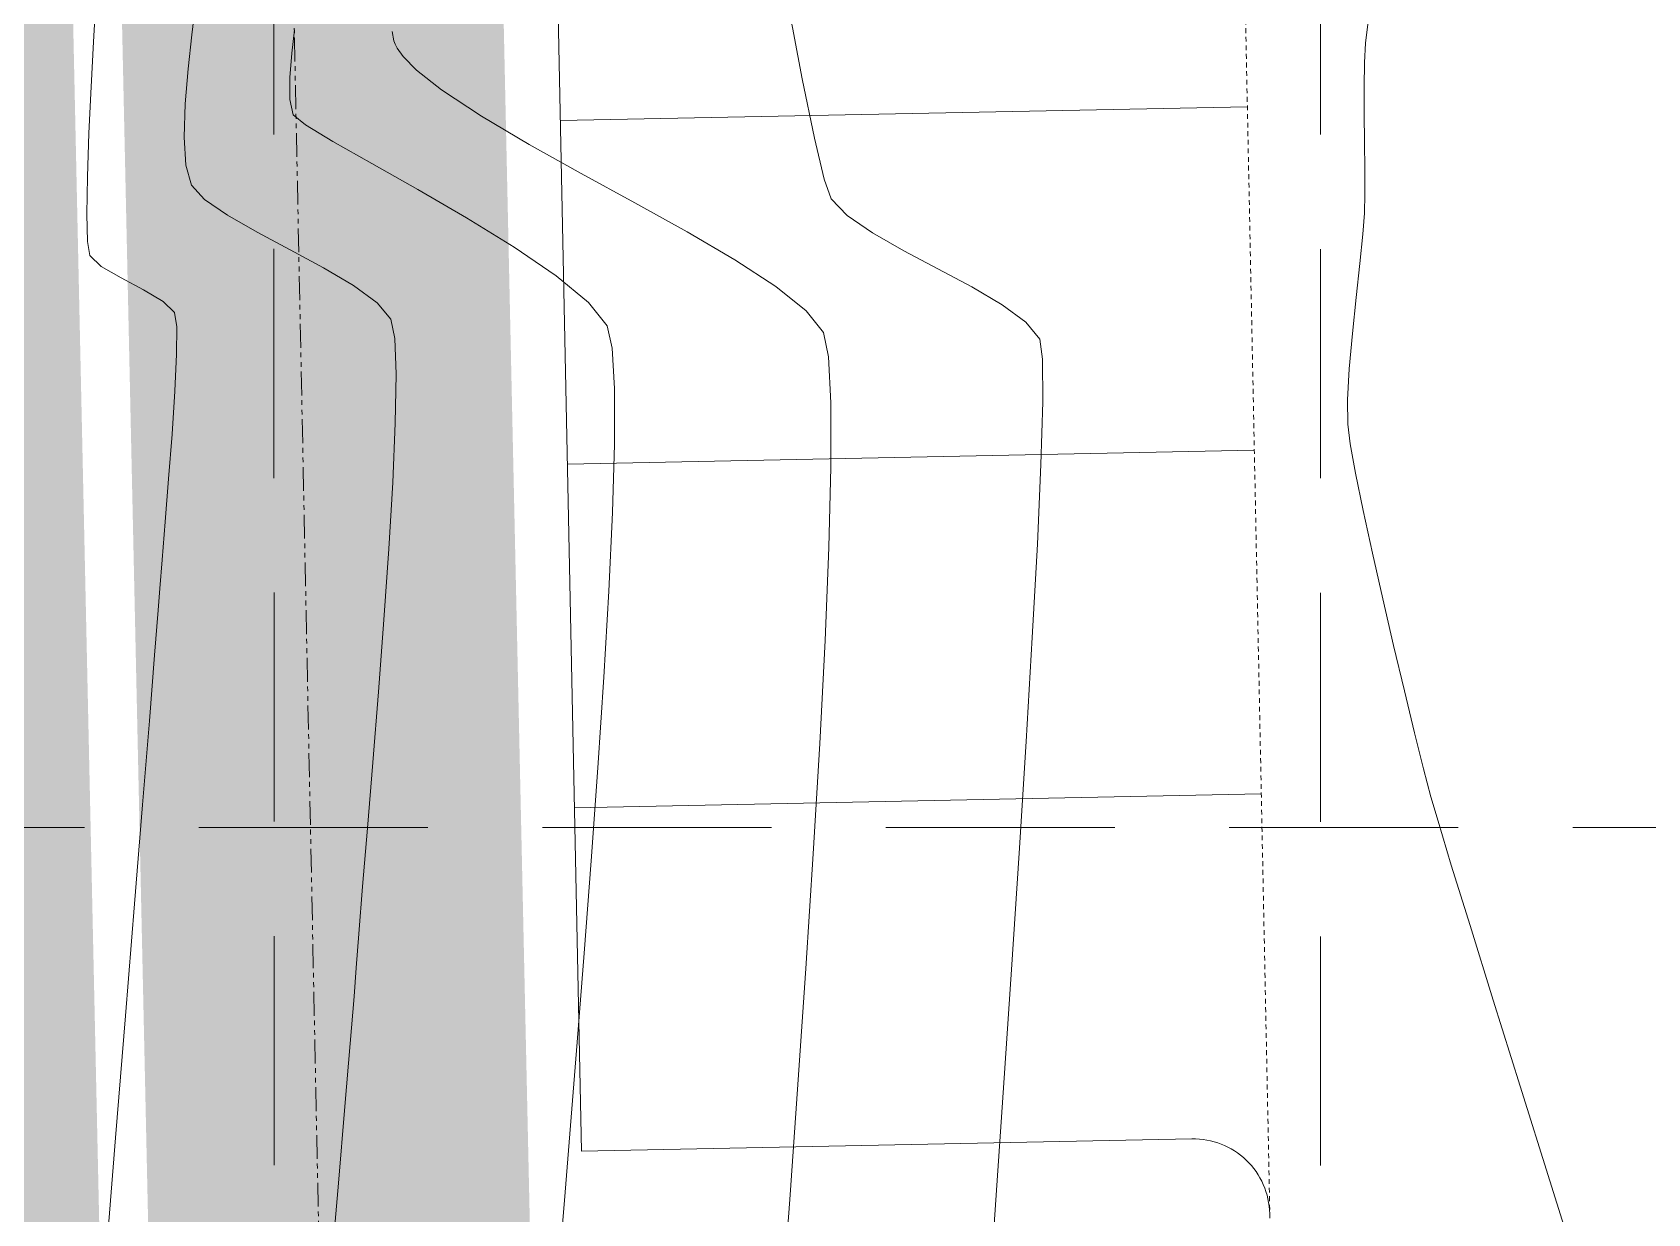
# Model space of a CAD drawing. Extents: x 2140663 to 2528301, y 336313 to 7007653.
# Drawn here: x 2527332.58 to 2527374.91, y 7007092.75 to 7007123.69 of the extents above; entities that cross this region are included whole.
import ezdxf

# ---------------------------------------------------------------- set-up
doc = ezdxf.new("R2010")
doc.units = 0
doc.header["$MEASUREMENT"] = 0
for name, pattern in [('HIDDEN', [0.375, 0.25, -0.125]), ('PHANTOM2', [1.25, 0.625, -0.125, 0.125, -0.125, 0.125, -0.125]), ('xdrc002pt$0$HIDDEN2', [0.1875, 0.125, -0.0625])]:
    doc.linetypes.add(name, pattern=pattern)
for name, color, linetype in [('1 EXISTING CONTOURS', 43, 'Continuous'), ('1 SILT FENCE', 200, 'Continuous'), ('GRID', 254, 'HIDDEN'), ('LIMITS OF DISTURBANCE', 1, 'HIDDEN'), ('xdrc002ar$0$xdrc002ar$0$C-PKNG-FACE-N', 1, 'Continuous'), ('xdrc002ar$0$xdrc002ar$0$C-PKNG-STRP-N', 6, 'Continuous'), ('xdrc002pt$0$V-ESMT-ACCS-N', 2, 'xdrc002pt$0$HIDDEN2'), ('xdrc002pt$0$v-prop-line', 3, 'PHANTOM2')]:
    doc.layers.add(name, color=color, linetype=linetype)

msp = doc.modelspace()

# ---------------------------------------------------------------- linework, layer by layer
at = {"layer": '1 EXISTING CONTOURS', "color": 43, "lineweight": 0, "extrusion": (0.9982962958889526, -0.0583481414819445, 0), "elevation": 2114175.721798017}
msp.add_lwpolyline([(7142651.699939176, 600.0000000000007), (7142650.636756222, 600.0000000000007)], dxfattribs=at)
at = {"layer": '1 EXISTING CONTOURS', "color": 43, "lineweight": 0}
for points, elevation in [([(2527336.854880891, 7007124.430672461), (2527336.76119042, 7007123.633283409)], 601), ([(2527339.383365283, 7007123.151035768), (2527339.331103839, 7007122.507889346)], 602), ([(2527342.053650292, 7007123.475452332), (2527342.085179658, 7007123.388203606)], 603), ([(2527367.514899284, 7007123.409955564), (2527367.491915089, 7007122.905596858)], 605), ([(2527367.483989619, 7007122.270054428), (2527367.485913536, 7007121.555709476)], 605), ([(2527344.35355463, 7007121.496744347), (2527345.60030562, 7007120.760879776)], 603), ([(2527367.485913536, 7007121.555709476), (2527367.492477503, 7007120.814943191)], 605), ([(2527334.065428164, 7007121.054783479), (2527334.026962206, 7007119.912566398)], 600), ([(2527339.7366585, 7007121.274155932), (2527340.45926183, 7007120.836049614)], 602), ([(2527336.560609045, 7007120.95267844), (2527336.606662329, 7007120.218641113)], 601), ([(2527367.492477503, 7007120.814943191), (2527367.498472183, 7007120.100136772)], 605), ([(2527341.476817922, 7007120.256931785), (2527342.679887875, 7007119.575906736)], 602), ([(2527334.026962206, 7007119.912566398), (2527334.012262506, 7007118.934398098)], 600), ([(2527346.964452916, 7007119.999948065), (2527348.369246501, 7007119.230522376)], 603), ([(2527367.498472183, 7007120.100136772), (2527367.49868824, 7007119.463671415)], 605), ([(2527336.752214347, 7007119.692174419), (2527337.091124927, 7007119.320040814)], 601), ([(2527367.49868824, 7007119.463671415), (2527367.487916335, 7007118.957928315)], 605), ([(2527334.02928406, 7007118.215777216), (2527334.085981866, 7007117.852202391)], 600), ([(2527349.73793636, 7007118.469175871), (2527350.993772475, 7007117.732481708)], 603), ([(2527334.085981866, 7007117.852202391), (2527334.386279095, 7007117.563780656)], 600), ([(2527350.993772475, 7007117.732481708), (2527352.06000483, 7007117.037013053)], 603), ([(2527334.386279095, 7007117.563780656), (2527334.904766505, 7007117.260377168)], 600), ([(2527334.904766505, 7007117.260377168), (2527335.49545071, 7007116.952002344)], 600), ([(2527340.211825196, 7007117.528391999), (2527340.999844892, 7007117.061704161)], 601), ([(2527346.307791919, 7007117.31243118), (2527347.158528333, 7007116.614820164)], 602), ([(2527367.367793227, 7007117.642928521), (2527367.271046237, 7007116.750378304)], 605), ([(2527357.196402437, 7007117.025893804), (2527357.993263024, 7007116.556596051)], 604), ([(2527336.012338324, 7007116.648666601), (2527336.309435958, 7007116.360380355)], 600), ([(2527341.617634497, 7007116.610307253), (2527341.978510037, 7007116.185601871)], 601), ([(2527336.309435958, 7007116.360380355), (2527336.363507599, 7007115.982691844)], 600), ([(2527336.363507599, 7007115.982691844), (2527336.361484438, 7007115.260968775)], 600), ([(2527342.078127211, 7007115.675256806), (2527342.112316195, 7007114.739722737)], 601), ([(2527367.173311973, 7007115.804965351), (2527367.092192703, 7007114.88456777)], 605), ([(2527347.774015, 7007115.425189218), (2527347.832757785, 7007114.367546481)], 602), ([(2527359.052846709, 7007115.135518064), (2527359.058687784, 7007114.012553143)], 604), ([(2527342.112316195, 7007114.739722737), (2527342.091130883, 7007113.457132497)], 601), ([(2527367.092192703, 7007114.88456777), (2527367.045290689, 7007114.067063673)], 605), ([(2527347.832757785, 7007114.367546481), (2527347.832112168, 7007112.907306015)], 602), ([(2527353.50859376, 7007113.991759976), (2527353.508126181, 7007112.303316639)], 603), ([(2527359.058687784, 7007114.012553143), (2527359.010948013, 7007112.371143483)], 604), ([(2527367.050208195, 7007113.430331167), (2527367.117287981, 7007112.916838707)], 605), ([(2527336.242761584, 7007113.172788554), (2527336.152865828, 7007112.000016202)], 600), ([(2527336.060483144, 7007110.870578886), (2527335.979015499, 7007109.881319008)], 600), ([(2527367.69711551, 7007110.055163757), (2527367.967364952, 7007108.856480531)], 605), ([(2527335.979015499, 7007109.881319008), (2527335.921864861, 7007109.129078965)], 600), ([(2527335.921864861, 7007109.129078965), (2527335.878645786, 7007108.559891631)], 600), ([(2527368.251489965, 7007107.633205327), (2527368.534723811, 7007106.44402043)], 605), ([(2527335.785190168, 7007107.37964349), (2527335.647170648, 7007105.657566139)], 600), ([(2527368.534723811, 7007106.44402043), (2527368.802299755, 7007105.347608122)], 605), ([(2527353.213910463, 7007105.065874056), (2527353.044047692, 7007102.177436479)], 603), ([(2527358.623168781, 7007105.123964285), (2527358.438030779, 7007102.196493891)], 604), ([(2527368.802299755, 7007105.347608122), (2527369.039451058, 7007104.402650691)], 605), ([(2527341.506476235, 7007104.572987988), (2527341.364176953, 7007102.848850274)], 601), ([(2527369.039451058, 7007104.402650691), (2527369.231410984, 7007103.66783042)], 605), ([(2527335.470259863, 7007103.462891181), (2527335.260130456, 7007100.864850209)], 600), ([(2527341.364176953, 7007102.848850274), (2527341.236880644, 7007101.324586238)], 601), ([(2527347.228547564, 7007101.996517013), (2527347.045865236, 7007099.578317742)], 602), ([(2527358.438030779, 7007102.196493891), (2527358.237774507, 7007099.144437877)], 604), ([(2527370.25552759, 7007100.300004494), (2527370.86397835, 7007098.34603478)], 605), ([(2527347.045865236, 7007099.578317742), (2527346.861892404, 7007097.243396598)], 602), ([(2527340.909901023, 7007097.211014288), (2527340.770801267, 7007095.55998415)], 601), ([(2527340.770801267, 7007095.55998415), (2527340.599482103, 7007093.55098402)], 601), ([(2527372.348499604, 7007093.611509734), (2527373.180237395, 7007090.971106398)], 605), ([(2527346.523274029, 7007093.101032048), (2527346.385227884, 7007091.432410317)], 602), ([(2527352.427503331, 7007093.126193034), (2527352.212149989, 7007090.228549122)], 603), ([(2527357.822677211, 7007092.981656277), (2527357.623221216, 7007090.028474339)], 604)]:
    msp.add_lwpolyline(points, dxfattribs=dict(at, elevation=elevation))
at = {"layer": '1 EXISTING CONTOURS', "color": 43, "lineweight": 0, "extrusion": (0.9823565619252718, 0.1870176067710195, 0), "elevation": 3793216.842043115}
msp.add_lwpolyline([(6410835.264527373, 604), (6410833.278987382, 604)], dxfattribs=at)
at = {"layer": '1 EXISTING CONTOURS', "color": 43, "lineweight": 0, "extrusion": (0.9941400913580547, -0.1080993929427856, 0), "elevation": 1755060.987629431}
msp.add_lwpolyline([(7239266.098596225, 601), (7239265.196720575, 601)], dxfattribs=at)
at = {"layer": '1 EXISTING CONTOURS', "color": 43, "lineweight": 0, "extrusion": (0.9936098816184593, -0.112868964512622, 0), "elevation": 1720302.651245421}
msp.add_lwpolyline([(7247605.593600823, 602.0000000000007), (7247604.983759026, 602.0000000000007)], dxfattribs=at)
at = {"layer": '1 EXISTING CONTOURS', "color": 43, "lineweight": 0, "extrusion": (0.9820023827977592, 0.1888685261750182, 0), "elevation": 3805281.002364624}
msp.add_lwpolyline([(6403676.825124938, 603.0000000000007), (6403676.580639233, 603.0000000000007)], dxfattribs=at)
at = {"layer": '1 EXISTING CONTOURS', "color": 43, "lineweight": 0, "extrusion": (0.9930475410765115, -0.1177139803162497, 0), "elevation": 1684959.708914347}
msp.add_lwpolyline([(7255913.663900157, 605.0000000000007), (7255913.162176818, 605.0000000000007)], dxfattribs=at)
at = {"layer": '1 EXISTING CONTOURS', "color": 43, "lineweight": 0, "extrusion": (0.9986254680786475, -0.05241349544442019, 0), "elevation": 2156592.447337987}
msp.add_lwpolyline([(7129958.353137761, 600), (7129957.167689592, 600)], dxfattribs=at)
at = {"layer": '1 EXISTING CONTOURS', "color": 43, "lineweight": 0, "extrusion": (0.8855815863664562, 0.4644838575114005, 0), "elevation": 5492863.314495277}
msp.add_lwpolyline([(5031469.845015694, 603.0000000000007), (5031469.725922888, 603.0000000000007)], dxfattribs=at)
at = {"layer": '1 EXISTING CONTOURS', "color": 43, "lineweight": 0, "extrusion": (0.812018162637756, 0.5836321645920509, 0), "elevation": 6141830.250350089}
msp.add_lwpolyline([(4214873.209301922, 603), (4214872.936690257, 603)], dxfattribs=at)
at = {"layer": '1 EXISTING CONTOURS', "color": 43, "lineweight": 0, "extrusion": (0.9966457844197218, -0.08183630244822576, 0), "elevation": 1945422.416112405}
msp.add_lwpolyline([(7190447.22403523, 601.0000000000007), (7190446.301842647, 601.0000000000007)], dxfattribs=at)
at = {"layer": '1 EXISTING CONTOURS', "color": 43, "lineweight": 0, "extrusion": (0.7126031540857947, 0.7015673487178384, 0), "elevation": 6716960.842456406}
msp.add_lwpolyline([(3220197.158166989, 603), (3220196.658391291, 603)], dxfattribs=at)
at = {"layer": '1 EXISTING CONTOURS', "color": 43, "lineweight": 0, "extrusion": (0.9999222535895734, -0.01246943368195941, 0), "elevation": 2439796.143792085}
msp.add_lwpolyline([(7038092.968273905, 605), (7038092.332682061, 605)], dxfattribs=at)
at = {"layer": '1 EXISTING CONTOURS', "color": 43, "lineweight": 0, "extrusion": (0.999999964906459, -0.0002649284449195525, 0), "elevation": 2525482.856341178}
msp.add_lwpolyline([(7007791.82606338, 602.0000000000007), (7007791.251254029, 602.0000000000007)], dxfattribs=at)
at = {"layer": '1 EXISTING CONTOURS', "color": 43, "lineweight": 0, "extrusion": (0.6200401330514781, 0.78457009464133, 0), "elevation": 7064632.797119386}
msp.add_lwpolyline([(2361819.832178618, 603.0000000000007), (2361819.002778702, 603.0000000000007)], dxfattribs=at)
at = {"layer": '1 EXISTING CONTOURS', "color": 43, "lineweight": 0, "extrusion": (0.9794700753106028, 0.2015896117637067, 0), "elevation": 3888029.495822544}
msp.add_lwpolyline([(6353778.716743724, 604), (6353777.133010224, 604)], dxfattribs=at)
at = {"layer": '1 EXISTING CONTOURS', "color": 43, "lineweight": 0, "extrusion": (0.9989967021619199, -0.044783803652752, 0), "elevation": 2210992.863135726}
msp.add_lwpolyline([(7113275.669912304, 600), (7113274.457929096, 600)], dxfattribs=at)
at = {"layer": '1 EXISTING CONTOURS', "color": 43, "lineweight": 0, "extrusion": (0.9770061905682498, 0.2132109368473318, 0), "elevation": 3963221.203961766}
msp.add_lwpolyline([(6307145.120202443, 602.0000000000007), (6307144.709832918, 602.0000000000007)], dxfattribs=at)
at = {"layer": '1 EXISTING CONTOURS', "color": 43, "lineweight": 0, "extrusion": (-0.5505688285975059, -0.8347897729229619, 0), "elevation": -7240950.383309911}
msp.add_lwpolyline([(-1748102.716222792, 603), (-1748101.455300939, 603)], dxfattribs=at)
at = {"layer": '1 EXISTING CONTOURS', "color": 43, "lineweight": 0, "extrusion": (0.9994904942555503, -0.03191789298803977, 0), "elevation": 2302396.331391417}
msp.add_lwpolyline([(7084218.90754306, 601), (7084218.042187278, 601)], dxfattribs=at)
at = {"layer": '1 EXISTING CONTOURS', "color": 43, "lineweight": 0, "extrusion": (-0.6297740459089765, -0.7767783796549943, 0), "elevation": -7034633.280726835}
msp.add_lwpolyline([(-2449720.659176451, 602), (-2449720.249520775, 602)], dxfattribs=at)
at = {"layer": '1 EXISTING CONTOURS', "color": 43, "lineweight": 0, "extrusion": (-0.4946297425657237, -0.8691038014928746, 0), "elevation": -7340013.116871269}
msp.add_lwpolyline([(-1269409.174450936, 602), (-1269408.003640165, 602)], dxfattribs=at)
at = {"layer": '1 EXISTING CONTOURS', "color": 43, "lineweight": 0, "extrusion": (0.487145104173546, 0.8733210449083116, 0), "elevation": 7350650.060433688}
msp.add_lwpolyline([(1206300.472512067, 603.0000000000007), (1206298.910489368, 603.0000000000007)], dxfattribs=at)
at = {"layer": '1 EXISTING CONTOURS', "color": 43, "lineweight": 0, "extrusion": (0.972881654120056, 0.2313034523664179, 0), "elevation": 4079586.703456783}
msp.add_lwpolyline([(6232513.902537916, 604), (6232512.799453987, 604)], dxfattribs=at)
at = {"layer": '1 EXISTING CONTOURS', "color": 43, "lineweight": 0, "extrusion": (0.9638423617557998, 0.2664730787246659, 0), "elevation": 4303162.98157246}
msp.add_lwpolyline([(6080292.134091008, 601.0000000000007), (6080291.587874412, 601.0000000000007)], dxfattribs=at)
at = {"layer": '1 EXISTING CONTOURS', "color": 43, "lineweight": 0, "extrusion": (0.9448504256669712, 0.3275021726904166, 0), "elevation": 4682817.847569581}
msp.add_lwpolyline([(5792966.465711931, 604), (5792965.919212846, 604)], dxfattribs=at)
at = {"layer": '1 EXISTING CONTOURS', "color": 43, "lineweight": 0, "extrusion": (0.5026906996279081, 0.8644663443463859, 0), "elevation": 7327890.704134402}
msp.add_lwpolyline([(1337611.154595699, 602), (1337609.674902562, 602)], dxfattribs=at)
at = {"layer": '1 EXISTING CONTOURS', "color": 43, "lineweight": 0, "extrusion": (0.9997195947878463, 0.02367977612277529, 0), "elevation": 2692552.342264823}
msp.add_lwpolyline([(6945307.398128862, 600.0000000000003), (6945306.67930642, 600.0000000000003)], dxfattribs=at)
at = {"layer": '1 EXISTING CONTOURS', "color": 43, "lineweight": 0, "extrusion": (-0.5664374089727221, -0.8241047637990389, 0), "elevation": -7206178.685651382}
msp.add_lwpolyline([(-1886303.975484564, 601.0000000000003), (-1886303.244873151, 601.0000000000003)], dxfattribs=at)
at = {"layer": '1 EXISTING CONTOURS', "color": 43, "lineweight": 0, "extrusion": (0.4861128344973892, 0.8738960533936023, 0), "elevation": 7352070.320748691}
msp.add_lwpolyline([(1197610.825375123, 603), (1197609.259182149, 603)], dxfattribs=at)
at = {"layer": '1 EXISTING CONTOURS', "color": 43, "lineweight": 0, "extrusion": (0.718403285366018, 0.6956268536904765, 0), "elevation": 6689999.441878998}
msp.add_lwpolyline([(3275842.578991909, 604), (3275841.973075748, 604)], dxfattribs=at)
at = {"layer": '1 EXISTING CONTOURS', "color": 43, "lineweight": 0, "extrusion": (0.997134904440864, -0.07564378590280423, 0), "elevation": 1990081.33230139}
msp.add_lwpolyline([(7178222.537673268, 605.0000000000007), (7178221.982893353, 605.0000000000007)], dxfattribs=at)
at = {"layer": '1 EXISTING CONTOURS', "color": 43, "lineweight": 0, "extrusion": (-0.4954990498734729, -0.8686084800268105, 0), "elevation": -7338736.32817986}
msp.add_lwpolyline([(-1276753.808143289, 601.0000000000003), (-1276752.911759983, 601.0000000000003)], dxfattribs=at)
at = {"layer": '1 EXISTING CONTOURS', "color": 43, "lineweight": 0, "extrusion": (0.5245395988150412, 0.8513860518442593, 0), "elevation": 7291455.223585773}
msp.add_lwpolyline([(1523765.906094544, 602.0000000000007), (1523764.44285589, 602.0000000000007)], dxfattribs=at)
at = {"layer": '1 EXISTING CONTOURS', "color": 43, "lineweight": 0, "extrusion": (-0.566358306970044, -0.82415912791525, 0), "elevation": -7206368.895521661}
msp.add_lwpolyline([(-1885598.182690059, 604), (-1885597.379616957, 604)], dxfattribs=at)
at = {"layer": '1 EXISTING CONTOURS', "color": 43, "lineweight": 0, "extrusion": (-0.4705141443136915, -0.8823924523706868, 0), "elevation": -7372176.942234544}
msp.add_lwpolyline([(-1066843.955140422, 601), (-1066842.970966131, 601)], dxfattribs=at)
at = {"layer": '1 EXISTING CONTOURS', "color": 43, "lineweight": 0, "extrusion": (0.495869790483302, 0.8683968855805774, 0), "elevation": 7338198.627132372}
msp.add_lwpolyline([(1279871.495546735, 604.0000000000007), (1279870.551760336, 604.0000000000007)], dxfattribs=at)
at = {"layer": '1 EXISTING CONTOURS', "color": 43, "lineweight": 0, "extrusion": (0.994778368731596, -0.1020587923880392, 0), "elevation": 1799032.422560605}
msp.add_lwpolyline([(7228469.885628876, 605), (7228469.119820733, 605)], dxfattribs=at)
at = {"layer": '1 EXISTING CONTOURS', "color": 43, "lineweight": 0, "extrusion": (-0.4750962584051417, -0.8799338300403247, 0), "elevation": -7366529.642655676}
msp.add_lwpolyline([(-1105164.158028031, 601.0000000000007), (-1105163.167537853, 601.0000000000007)], dxfattribs=at)
at = {"layer": '1 EXISTING CONTOURS', "color": 43, "lineweight": 0, "extrusion": (0.5633830530093978, 0.8261958215712605, 0), "elevation": 7213115.123686122}
msp.add_lwpolyline([(1859609.520119388, 602), (1859608.185111249, 602)], dxfattribs=at)
at = {"layer": '1 EXISTING CONTOURS', "color": 43, "lineweight": 0, "extrusion": (-0.4687785148862013, -0.8833157442166915, 0), "elevation": -7374267.547591158}
msp.add_lwpolyline([(-1052333.529378654, 604), (-1052332.516541531, 604)], dxfattribs=at)
at = {"layer": '1 EXISTING CONTOURS', "color": 43, "lineweight": 0, "extrusion": (0.4722277991323305, 0.8814765485970886, 0), "elevation": 7370097.658079147}
msp.add_lwpolyline([(1081150.359202215, 604.0000000000007), (1081149.352843678, 604.0000000000007)], dxfattribs=at)
at = {"layer": '1 EXISTING CONTOURS', "color": 43, "lineweight": 0, "extrusion": (-0.5061325445262519, -0.8624557074838, 0), "elevation": -7322494.753444897}
msp.add_lwpolyline([(-1366815.009932118, 600.0000000000007), (-1366814.410611355, 600.0000000000007)], dxfattribs=at)
at = {"layer": '1 EXISTING CONTOURS', "color": 43, "lineweight": 0, "extrusion": (-0.5899614420956344, -0.8074314192799533, 0), "elevation": -7148800.215128485}
msp.add_lwpolyline([(-2093274.356146733, 601.0000000000003), (-2093273.591017225, 601.0000000000003)], dxfattribs=at)
at = {"layer": '1 EXISTING CONTOURS', "color": 43, "lineweight": 0, "extrusion": (-0.6233631793846539, -0.7819324437491105, 0), "elevation": -7054550.363936609}
msp.add_lwpolyline([(-2391760.182018908, 603), (-2391759.159067902, 603)], dxfattribs=at)
at = {"layer": '1 EXISTING CONTOURS', "color": 43, "lineweight": 0, "extrusion": (0.7771781585065127, 0.6292806289251451, 0), "elevation": 6373641.76089759}
msp.add_lwpolyline([(3855367.377715437, 602.0000000000003), (3855366.600549001, 602.0000000000003)], dxfattribs=at)
at = {"layer": '1 EXISTING CONTOURS', "color": 43, "lineweight": 0, "extrusion": (0.7767243490271021, 0.6298406827352648, 0), "elevation": 6376423.481822431}
msp.add_lwpolyline([(3850768.273054982, 603), (3850767.54783224, 603)], dxfattribs=at)
at = {"layer": '1 EXISTING CONTOURS', "color": 43, "lineweight": 0, "extrusion": (0.5908621821764923, 0.8067725092450992, 0), "elevation": 7146469.265978468}
msp.add_lwpolyline([(2101237.229409904, 604), (2101236.455967101, 604)], dxfattribs=at)
at = {"layer": '1 EXISTING CONTOURS', "color": 43, "lineweight": 0, "extrusion": (0.9946990147987352, -0.1028293244090685, 0), "elevation": 1793432.653047392}
msp.add_lwpolyline([(7229859.59719629, 605), (7229858.646745008, 605)], dxfattribs=at)
at = {"layer": '1 EXISTING CONTOURS', "color": 43, "lineweight": 0, "extrusion": (0.9814769796249849, 0.1915801097875699, 0), "elevation": 3822952.059679331}
msp.add_lwpolyline([(6393134.776012183, 601.0000000000003), (6393134.25603558, 601.0000000000003)], dxfattribs=at)
at = {"layer": '1 EXISTING CONTOURS', "color": 43, "lineweight": 0, "extrusion": (0.9774805607752367, 0.2110254802305378, 0), "elevation": 3949113.217049595}
msp.add_lwpolyline([(6315984.936635826, 602.0000000000007), (6315984.337509675, 602.0000000000007)], dxfattribs=at)
at = {"layer": '1 EXISTING CONTOURS', "color": 43, "lineweight": 0, "extrusion": (0.7654653966716402, 0.6434770598073631, 0), "elevation": 6443524.031987033}
msp.add_lwpolyline([(3737407.612592663, 604.0000000000007), (3737407.039958636, 604.0000000000007)], dxfattribs=at)
at = {"layer": '1 EXISTING CONTOURS', "color": 43, "lineweight": 0, "extrusion": (0.9798954477892318, 0.1995116823695819, 0), "elevation": 3874543.478956239}
msp.add_lwpolyline([(6362004.397723417, 603), (6362003.742652758, 603)], dxfattribs=at)
at = {"layer": '1 EXISTING CONTOURS', "color": 43, "lineweight": 0, "extrusion": (0.9919503428803442, 0.1266274743472675, 0), "elevation": 3394307.9711242}
msp.add_lwpolyline([(6630677.697663303, 604.0000000000003), (6630677.167648514, 604.0000000000003)], dxfattribs=at)
at = {"layer": '1 EXISTING CONTOURS', "color": 43, "lineweight": 0, "extrusion": (0.9989367603871843, -0.04610150482530271, 0), "elevation": 2201610.639334994}
msp.add_lwpolyline([(7116179.027915888, 600.0000000000007), (7116178.057969368, 600.0000000000007)], dxfattribs=at)
at = {"layer": '1 EXISTING CONTOURS', "color": 43, "lineweight": 0, "extrusion": (0.9987054210229793, 0.05086729813262831, 0), "elevation": 2880514.606342201}
msp.add_lwpolyline([(6869484.288831242, 603), (6869483.084888473, 603)], dxfattribs=at)
at = {"layer": '1 EXISTING CONTOURS', "color": 43, "lineweight": 0, "extrusion": (0.9978211521060563, -0.06597687784172955, 0), "elevation": 2059522.111687512}
msp.add_lwpolyline([(7158592.61527208, 600), (7158591.493563055, 600)], dxfattribs=at)
at = {"layer": '1 EXISTING CONTOURS', "color": 43, "lineweight": 0, "extrusion": (0.9999701787150431, 0.007722802639243404, 0), "elevation": 2581406.234968439}
msp.add_lwpolyline([(6987386.749030649, 605), (6987386.112279151, 605)], dxfattribs=at)
at = {"layer": '1 EXISTING CONTOURS', "color": 43, "lineweight": 0, "extrusion": (0.9990825577150673, -0.04282572672494215, 0), "elevation": 2224938.67458217}
msp.add_lwpolyline([(7108920.096686817, 601.0000000000007), (7108918.543748512, 601.0000000000007)], dxfattribs=at)
at = {"layer": '1 EXISTING CONTOURS', "color": 43, "lineweight": 0, "extrusion": (0.9995841957413275, -0.02883462543824206, 0), "elevation": 2324249.474034791}
msp.add_lwpolyline([(7077074.448009266, 602.0000000000007), (7077072.65383588, 602.0000000000007)], dxfattribs=at)
at = {"layer": '1 EXISTING CONTOURS', "color": 43, "lineweight": 0, "extrusion": (0.9839793624746296, 0.1782824002082696, 0), "elevation": 3736121.994152745}
msp.add_lwpolyline([(6444269.424821138, 605), (6444268.639425013, 605)], dxfattribs=at)
at = {"layer": '1 EXISTING CONTOURS', "color": 43, "lineweight": 0, "extrusion": (0.9996642656203361, -0.02591053920231186, 0), "elevation": 2344946.930633853}
msp.add_lwpolyline([(7070244.866964654, 603.0000000000003), (7070242.766181086, 603.0000000000003)], dxfattribs=at)
at = {"layer": '1 EXISTING CONTOURS', "color": 43, "lineweight": 0, "extrusion": (0.998989479541272, -0.04494463000024231, 0), "elevation": 2209872.990069736}
msp.add_lwpolyline([(7113622.756360675, 604.0000000000007), (7113620.673172992, 604.0000000000007)], dxfattribs=at)
at = {"layer": '1 EXISTING CONTOURS', "color": 43, "lineweight": 0, "extrusion": (0.9798957938738947, 0.1995099825779403, 0), "elevation": 3874545.366789081}
msp.add_lwpolyline([(6362004.71965888, 605.0000000000003), (6362003.726234459, 605.0000000000003)], dxfattribs=at)
at = {"layer": '1 EXISTING CONTOURS', "color": 43, "lineweight": 0, "extrusion": (0.996671455855721, -0.08152305859349086, 0), "elevation": 1947682.60076511}
msp.add_lwpolyline([(7189824.691675771, 600.0000000000007), (7189823.558466518, 600.0000000000007)], dxfattribs=at)
at = {"layer": '1 EXISTING CONTOURS', "color": 43, "lineweight": 0, "extrusion": (0.9982983473033044, -0.05831303260413698, 0), "elevation": 2114435.421240305}
msp.add_lwpolyline([(7142565.21263245, 601), (7142563.467358527, 601)], dxfattribs=at)
at = {"layer": '1 EXISTING CONTOURS', "color": 43, "lineweight": 0, "extrusion": (0.9989460828719793, -0.04589905788498079, 0), "elevation": 2203064.366641238}
msp.add_lwpolyline([(7115729.081524834, 602), (7115727.022151007, 602)], dxfattribs=at)
at = {"layer": '1 EXISTING CONTOURS', "color": 43, "lineweight": 0, "extrusion": (0.9773348903253851, 0.2116991075859026, 0), "elevation": 3953483.57650668}
msp.add_lwpolyline([(6313252.792516692, 605), (6313251.651240584, 605)], dxfattribs=at)
at = {"layer": '1 EXISTING CONTOURS', "color": 43, "lineweight": 0, "extrusion": (0.9976650339209042, -0.06829699914052596, 0), "elevation": 2042876.068391333}
msp.add_lwpolyline([(7163358.667903923, 601), (7163356.808600777, 601)], dxfattribs=at)
at = {"layer": '1 EXISTING CONTOURS', "color": 43, "lineweight": 0, "extrusion": (0.9991483590796516, -0.04126204731274766, 0), "elevation": 2236073.343340738}
msp.add_lwpolyline([(7105426.439238258, 603.0000000000003), (7105423.999871851, 603.0000000000003)], dxfattribs=at)
at = {"layer": '1 EXISTING CONTOURS', "color": 43, "lineweight": 0, "extrusion": (0.9985461319525777, -0.05390382511979432, 0), "elevation": 2145974.4232751}
msp.add_lwpolyline([(7133157.189399584, 604), (7133154.743860419, 604)], dxfattribs=at)
at = {"layer": '1 EXISTING CONTOURS', "color": 43, "lineweight": 0, "extrusion": (0.9983624437586921, -0.05720516490818414, 0), "elevation": 2122366.182760869}
msp.add_lwpolyline([(7140211.862655578, 602.0000000000007), (7140209.607393823, 602.0000000000007)], dxfattribs=at)
at = {"layer": '1 EXISTING CONTOURS', "color": 43, "lineweight": 0, "extrusion": (0.9740708115789014, 0.2262433513498694, 0), "elevation": 4047147.158093206}
msp.add_lwpolyline([(6253620.011622746, 605.0000000000007), (6253618.755784678, 605.0000000000007)], dxfattribs=at)
at = {"layer": '1 EXISTING CONTOURS', "color": 43, "lineweight": 0, "extrusion": (0.9968796897671343, -0.07893594954000469, 0), "elevation": 1966337.038936818}
msp.add_lwpolyline([(7184741.864736826, 600), (7184740.680794418, 600)], dxfattribs=at)
at = {"layer": '1 EXISTING CONTOURS', "color": 43, "lineweight": 0, "extrusion": (0.9971822787198937, -0.0750166848574402, 0), "elevation": 1994570.415378137}
msp.add_lwpolyline([(7176957.033188336, 601.0000000000007), (7176955.138362678, 601.0000000000007)], dxfattribs=at)
at = {"layer": '1 EXISTING CONTOURS', "color": 43, "lineweight": 0, "extrusion": (0.9986750600253053, -0.05145993085355994, 0), "elevation": 2163419.480433672}
msp.add_lwpolyline([(7127881.197553313, 603.0000000000007), (7127878.49389575, 603.0000000000007)], dxfattribs=at)
at = {"layer": '1 EXISTING CONTOURS', "color": 43, "lineweight": 0, "extrusion": (0.9982292887063002, -0.05948350333423519, 0), "elevation": 2106076.239706842}
msp.add_lwpolyline([(7145036.437818327, 604), (7145033.70887321, 604)], dxfattribs=at)
at = {"layer": '1 EXISTING CONTOURS', "color": 43, "lineweight": 0, "extrusion": (0.9978743323770555, -0.06516760531925311, 0), "elevation": 2065338.885263366}
msp.add_lwpolyline([(7156913.213129322, 602), (7156910.831543845, 602)], dxfattribs=at)
at = {"layer": '1 EXISTING CONTOURS', "color": 43, "lineweight": 0, "extrusion": (0.9968333652348027, -0.07951881509843281, 0), "elevation": 1962141.686083488}
msp.add_lwpolyline([(7185888.685730217, 601.0000000000003), (7185886.833987868, 601.0000000000003)], dxfattribs=at)
at = {"layer": '1 EXISTING CONTOURS', "color": 43, "lineweight": 0, "extrusion": (0.9967668339939214, -0.0803484825602475, 0), "elevation": 1956154.044745501}
msp.add_lwpolyline([(7187518.105923681, 600), (7187515.904129957, 600)], dxfattribs=at)
at = {"layer": '1 EXISTING CONTOURS', "color": 43, "lineweight": 0, "extrusion": (0.9974769395209196, -0.07099123272615986, 0), "elevation": 2023527.770067624}
msp.add_lwpolyline([(7168844.58789669, 602.0000000000007), (7168842.149678349, 602.0000000000007)], dxfattribs=at)
at = {"layer": '1 EXISTING CONTOURS', "color": 43, "lineweight": 0, "extrusion": (0.9600332033815235, 0.2798861347137628, 0), "elevation": 4387549.540487076}
msp.add_lwpolyline([(6019676.575479549, 605.0000000000007), (6019675.912114883, 605.0000000000007)], dxfattribs=at)
at = {"layer": '1 EXISTING CONTOURS', "color": 43, "lineweight": 0, "extrusion": (0.9566765948588571, 0.2911526967920136, 0), "elevation": 4458012.112049}
msp.add_lwpolyline([(5967681.045929719, 605.0000000000007), (5967679.848066915, 605.0000000000007)], dxfattribs=at)
at = {"layer": '1 EXISTING CONTOURS', "color": 43, "lineweight": 0, "extrusion": (0.9979434250230623, -0.06410086156394366, 0), "elevation": 2072994.066379154}
msp.add_lwpolyline([(7154697.054037233, 603.0000000000007), (7154694.045474377, 603.0000000000007)], dxfattribs=at)
at = {"layer": '1 EXISTING CONTOURS', "color": 43, "lineweight": 0, "extrusion": (0.9554403984324332, 0.2951840867039979, 0), "elevation": 4483136.146427699}
msp.add_lwpolyline([(5948828.880779222, 605), (5948827.221851557, 605)], dxfattribs=at)
at = {"layer": '1 EXISTING CONTOURS', "color": 43, "lineweight": 0, "extrusion": (0.9966518418082297, -0.08176249886264224, 0), "elevation": 1945961.184533083}
msp.add_lwpolyline([(7190282.175891723, 601.0000000000007), (7190280.925447518, 601.0000000000007)], dxfattribs=at)
at = {"layer": '1 EXISTING CONTOURS', "color": 43, "lineweight": 0, "extrusion": (0.9967309250624661, -0.08079271640513534, 0), "elevation": 1952950.498776796}
msp.add_lwpolyline([(7188384.407960574, 600), (7188381.466168255, 600)], dxfattribs=at)
at = {"layer": '1 EXISTING CONTOURS', "color": 43, "lineweight": 0, "extrusion": (0.9971683265491533, -0.07520191837420977, 0), "elevation": 1993237.16171861}
msp.add_lwpolyline([(7177319.160780558, 601.0000000000007), (7177318.268134706, 601.0000000000007)], dxfattribs=at)
at = {"layer": '1 EXISTING CONTOURS', "color": 43, "lineweight": 0, "extrusion": (0.9971293794258517, -0.07571658131358093, 0), "elevation": 1989532.434789759}
msp.add_lwpolyline([(7178346.090561234, 601.0000000000007), (7178345.341536449, 601.0000000000007)], dxfattribs=at)
at = {"layer": '1 EXISTING CONTOURS', "color": 43, "lineweight": 0, "extrusion": (0.9976682062365997, -0.06825064296141034, 0), "elevation": 2043220.561587612}
msp.add_lwpolyline([(7163253.521989517, 603.0000000000003), (7163250.472990651, 603.0000000000003)], dxfattribs=at)
at = {"layer": '1 EXISTING CONTOURS', "color": 43, "lineweight": 0, "extrusion": (0.9977603477195303, -0.06689012272826271, 0), "elevation": 2052992.112393158}
msp.add_lwpolyline([(7160460.981562584, 604), (7160457.876739045, 604)], dxfattribs=at)
at = {"layer": '1 EXISTING CONTOURS', "color": 43, "lineweight": 0, "extrusion": (0.9966540994977143, -0.0817349738753275, 0), "elevation": 1946159.771197006}
msp.add_lwpolyline([(7190225.53863319, 601.0000000000003), (7190224.304181198, 601.0000000000003)], dxfattribs=at)
at = {"layer": '1 EXISTING CONTOURS', "color": 43, "lineweight": 0, "extrusion": (0.9543558747457134, 0.2986718338550595, 0), "elevation": 4504834.14471185}
msp.add_lwpolyline([(5932410.980683004, 605), (5932408.620078351, 605)], dxfattribs=at)
at = {"layer": '1 EXISTING CONTOURS', "color": 43, "lineweight": 0, "extrusion": (0.9967208516783278, -0.0809168945871562, 0), "elevation": 1952054.911277748}
msp.add_lwpolyline([(7188624.720847532, 600), (7188621.513251153, 600)], dxfattribs=at)
at = {"layer": '1 EXISTING CONTOURS', "color": 43, "lineweight": 0, "extrusion": (0.9967280954484331, -0.08082761745677987, 0), "elevation": 1952710.648719875}
msp.add_lwpolyline([(7188450.115366292, 602.0000000000007), (7188447.92597062, 602.0000000000007)], dxfattribs=at)
at = {"layer": '1 EXISTING CONTOURS', "color": 43, "lineweight": 0, "extrusion": (0.9974395090580126, -0.07151521355705318, 0), "elevation": 2019767.403171645}
msp.add_lwpolyline([(7169898.69099839, 603.0000000000007), (7169895.676300592, 603.0000000000007)], dxfattribs=at)
at = {"layer": '1 EXISTING CONTOURS', "color": 43, "lineweight": 0, "extrusion": (0.9540462317676558, 0.2996594527958975, 0), "elevation": 4510971.902674457}
msp.add_lwpolyline([(5927742.841944423, 605.0000000000007), (5927740.240741204, 605.0000000000007)], dxfattribs=at)
at = {"layer": '1 EXISTING CONTOURS', "color": 43, "lineweight": 0, "extrusion": (0.9977179409303377, -0.06751970338891547, 0), "elevation": 2048473.403095705}
msp.add_lwpolyline([(7161751.90403244, 604), (7161748.832110342, 604)], dxfattribs=at)
at = {"layer": '1 EXISTING CONTOURS', "color": 43, "lineweight": 0, "extrusion": (0.9966164892117829, -0.08219229544902759, 0), "elevation": 1942866.152648099}
msp.add_lwpolyline([(7191114.904860695, 602), (7191112.938073679, 602)], dxfattribs=at)
at = {"layer": '1 EXISTING CONTOURS', "color": 43, "lineweight": 0, "extrusion": (0.9967133718847455, -0.08100897670098807, 0), "elevation": 1951390.779240334}
msp.add_lwpolyline([(7188801.823956248, 600.0000000000007), (7188798.420019366, 600.0000000000007)], dxfattribs=at)
at = {"layer": '1 EXISTING CONTOURS', "color": 43, "lineweight": 0, "extrusion": (0.9963447887241429, -0.08542284227443703, 0), "elevation": 1919536.788417013}
msp.add_lwpolyline([(7197373.761028821, 601.0000000000007), (7197371.448343864, 601.0000000000007)], dxfattribs=at)
at = {"layer": '1 SILT FENCE', "color": 200, "linetype": 'Continuous', "lineweight": 0, "const_width": 10}
msp.add_lwpolyline([(2527349.882174684, 7006666.896567727), (2527332.665792525, 7007457.699583834), (2527360.286020877, 7007457.772928173)], dxfattribs=at)
at = {"layer": 'GRID', "color": 253, "linetype": 'HIDDEN', "lineweight": 0, "ltscale": 24}
for p, q in [((2527366.415647264, 7006032.016217309), (2527366.29970966, 7007623.616497753)), ((2527339.208465025, 7006032.020494846), (2527338.773547749, 7007623.404141763)), ((2527228.947377252, 7007102.871021064), (2528272.331315909, 7007102.871021064))]:
    msp.add_line(p, q, dxfattribs=at)
at = {"layer": 'LIMITS OF DISTURBANCE', "ltscale": 70, "const_width": 6}
msp.add_lwpolyline([(2527323.279507909, 7007478.034385583), (2527323.279507909, 7007463.102355542), (2527345.362386929, 7006446.874516389, 0.3527120601780434), (2527681.725039883, 7006131.321992346), (2528205.897920626, 7006144.525554366), (2528183.386823632, 7007495.015237641)], format="xyb", close=True, dxfattribs=at)
at = {"layer": 'xdrc002ar$0$xdrc002ar$0$C-PKNG-FACE-N', "color": 7, "lineweight": 0}
for p, q in [((2527346.96840901, 7007094.386971714), (2527343.862724119, 7007247.354786604)), ((2527346.968402926, 7007094.387271646), (2527346.968409015, 7007094.386971715)), ((2527362.966346465, 7007094.711775676), (2527346.96840901, 7007094.386971714))]:
    msp.add_line(p, q, dxfattribs=at)
msp.add_arc((2527363.006854381, 7007092.712186741), 1.9999992, 1.161887365697796, 91.16567120393964, dxfattribs=at)
at = {"layer": 'xdrc002ar$0$xdrc002ar$0$C-PKNG-STRP-N', "color": 7, "lineweight": 0}
for p, q in [((2527364.416530962, 7007121.746671965), (2527346.420346851, 7007121.381297871)), ((2527364.599219026, 7007112.74852992), (2527346.603034914, 7007112.383155825)), ((2527364.78190506, 7007103.750487855), (2527346.785720947, 7007103.385113759))]:
    msp.add_line(p, q, dxfattribs=at)
at = {"layer": 'xdrc002pt$0$V-ESMT-ACCS-N', "color": 7, "lineweight": 0}
msp.add_line((2527365.724683898, 7007057.540722509), (2527357.613571269, 7007456.987704438), dxfattribs=at)
at = {"layer": 'xdrc002pt$0$v-prop-line', "color": 7, "lineweight": 0}
msp.add_line((2527352.351449143, 7006488.063281032), (2527332.689739998, 7007456.483707082), dxfattribs=at)

doc.saveas('drawing.dxf')
